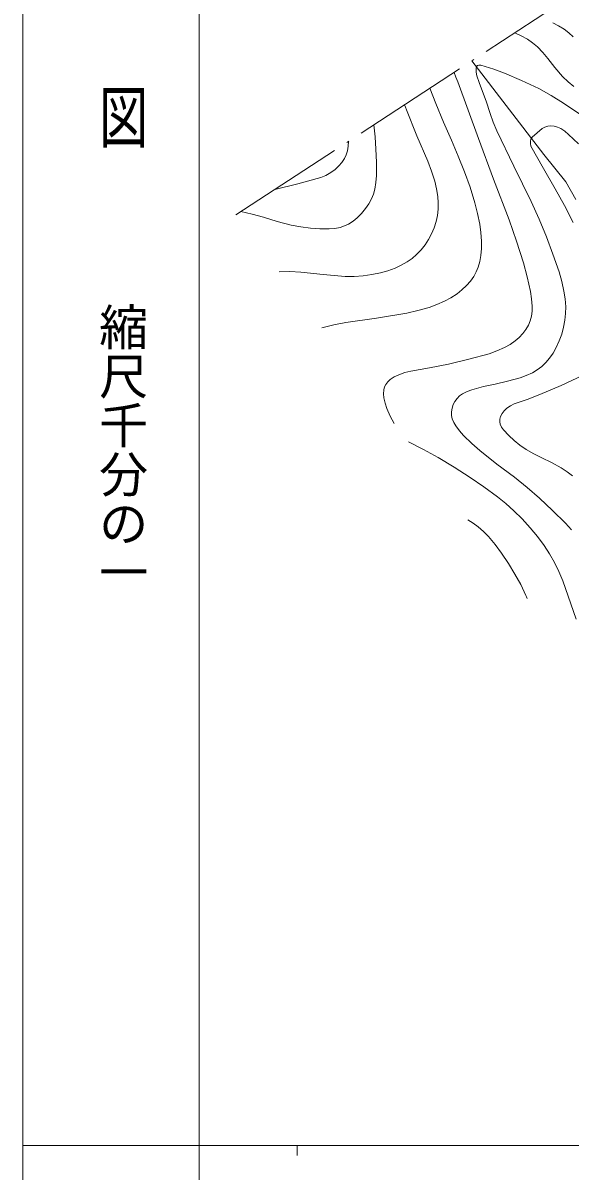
# Model space of a CAD drawing. Units: millimetres, scale not verified. Extents: x 61448 to 701448, y 5061 to 365061.
# Drawn here: x 61448 to 117280, y 187470 to 304585 of the extents above; entities that cross this region are included whole.
import ezdxf
from ezdxf.enums import TextEntityAlignment as Align

# ---------------------------------------------------------------- set-up
doc = ezdxf.new("R2010")
doc.units = ezdxf.units.MM
doc.header["$LTSCALE"] = 1000
doc.linetypes.add('LONG_DASHED_DOTTED', pattern=[15.25, 12, -1.5, 0.25, -1.5])
doc.layers.add('S-SUV', color=7, linetype='Continuous', lineweight=13)
doc.styles.add('@ＭＳ ゴシック', font='')
doc.styles.get('@ＭＳ ゴシック').set_extended_font_data('@MS Gothic')

msp = doc.modelspace()

# ---------------------------------------------------------------- linework, layer by layer
at = {"layer": 'S-SUV'}
for p, q in [((61448, 365061), (61448, 5061)), ((79448, 355061), (79448, 5061)), ((115532, 304595), (116112, 304301)), ((111637, 303587), (112296, 303286)), ((116112, 304301), (116664, 303953)), ((116664, 303953), (117145, 303580)), ((117145, 303580), (117586, 303162)), ((112296, 303286), (112928, 302929)), ((112928, 302929), (113461, 302558)), ((113461, 302558), (113963, 302133)), ((113963, 302133), (114509, 301568)), ((114509, 301568), (115017, 300953)), ((107259, 300729), (114613, 291177)), ((107707, 299983), (107744, 300134)), ((107710, 299566), (107707, 299983)), ((107744, 300134), (107830, 300240)), ((107830, 300240), (107973, 300281)), ((107973, 300281), (108166, 300265)), ((108166, 300265), (109496, 299859)), ((109496, 299859), (110596, 299466)), ((115017, 300953), (115740, 300030)), ((115740, 300030), (116517, 299137)), ((105630, 299071), (105445, 299546)), ((105814, 298595), (105630, 299071)), ((107772, 299177), (107710, 299566)), ((107989, 298509), (107772, 299177)), ((110596, 299466), (112342, 298715)), ((112342, 298715), (114081, 297902)), ((116517, 299137), (117076, 298594)), ((103279, 297154), (102987, 297941)), ((106899, 295704), (105814, 298595)), ((108260, 297872), (107989, 298509)), ((108735, 296602), (108260, 297872)), ((114081, 297902), (115349, 297182)), ((117076, 298594), (117674, 298098)), ((103578, 296369), (103279, 297154)), ((104349, 294481), (103578, 296369)), ((109141, 295348), (108735, 296602)), ((115349, 297182), (116596, 296405)), ((116596, 296405), (118376, 295217)), ((100486, 295983), (100386, 296244)), ((100582, 295732), (100486, 295983)), ((101649, 293086), (100582, 295732)), ((107927, 292793), (106899, 295704)), ((109445, 294462), (109141, 295348)), ((97380, 292957), (97248, 294196)), ((105175, 292617), (104349, 294481)), ((109807, 293596), (109445, 294462)), ((114440, 293804), (114713, 293959)), ((114713, 293959), (115006, 294057)), ((115006, 294057), (115324, 294087)), ((115324, 294087), (115658, 294056)), ((115658, 294056), (116014, 293960)), ((116014, 293960), (116354, 293806)), ((97475, 291717), (97380, 292957)), ((102769, 290471), (101649, 293086)), ((109463, 288635), (107927, 292793)), ((111541, 289972), (109807, 293596)), ((113292, 292738), (113413, 292925)), ((113413, 292925), (113909, 293389)), ((113909, 293389), (114440, 293804)), ((116354, 293806), (116762, 293536)), ((116762, 293536), (117135, 293216)), ((117135, 293216), (118148, 292245)), ((94567, 291540), (94647, 292019)), ((94647, 292019), (94673, 292515)), ((97532, 290371), (97475, 291717)), ((105879, 291009), (105175, 292617)), ((113230, 292533), (113292, 292738)), ((113230, 292278), (113230, 292533)), ((113293, 292011), (113230, 292278)), ((114559, 289732), (113293, 292011)), ((94004, 290360), (94260, 290749)), ((94260, 290749), (94442, 291135)), ((94442, 291135), (94567, 291540)), ((103146, 289471), (102769, 290471)), ((106525, 289382), (105879, 291009)), ((114613, 291177), (116849, 288366)), ((92362, 289040), (92871, 289327)), ((92871, 289327), (93302, 289640)), ((93302, 289640), (93694, 289999)), ((93694, 289999), (94004, 290360)), ((97529, 289018), (97532, 290371)), ((103466, 288450), (103146, 289471)), ((107074, 287820), (106525, 289382)), ((113329, 286375), (111541, 289972)), ((115776, 287661), (114559, 289732)), ((87142, 287600), (89493, 288175)), ((89493, 288175), (91831, 288809)), ((91831, 288809), (92362, 289040)), ((97359, 287647), (97474, 288327)), ((97474, 288327), (97529, 289018)), ((103652, 287680), (103466, 288450)), ((111057, 284496), (109463, 288635)), ((116849, 288366), (117871, 286577)), ((97018, 286631), (97217, 287128)), ((97217, 287128), (97359, 287647)), ((103779, 286899), (103652, 287680)), ((107570, 286225), (107074, 287820)), ((116710, 285968), (115776, 287661)), ((96416, 285643), (96744, 286124)), ((96744, 286124), (97018, 286631)), ((103829, 286239), (103779, 286899)), ((103819, 285578), (103829, 286239)), ((107851, 285142), (107570, 286225)), ((114121, 284587), (113329, 286375)), ((117592, 284243), (116710, 285968)), ((83685, 285344), (84841, 285088)), ((84841, 285088), (85986, 284773)), ((85986, 284773), (87400, 284331)), ((95133, 284364), (95557, 284708)), ((95557, 284708), (96006, 285152)), ((96006, 285152), (96416, 285643)), ((103609, 284325), (103743, 284943)), ((103743, 284943), (103819, 285578)), ((108071, 284056), (107851, 285142)), ((87400, 284331), (88819, 283951)), ((88819, 283951), (89794, 283778)), ((89794, 283778), (90798, 283661)), ((90798, 283661), (91742, 283589)), ((91742, 283589), (92698, 283578)), ((92698, 283578), (93269, 283627)), ((93269, 283627), (93825, 283735)), ((93825, 283735), (94259, 283875)), ((94259, 283875), (94678, 284075)), ((94678, 284075), (95133, 284364)), ((103153, 283085), (103408, 283691)), ((103408, 283691), (103609, 284325)), ((108189, 283194), (108071, 284056)), ((111819, 282317), (111057, 284496)), ((114861, 282767), (114121, 284587)), ((102487, 281962), (102843, 282503)), ((102843, 282503), (103153, 283085)), ((108247, 282321), (108189, 283194)), ((108241, 281593), (108247, 282321)), ((112522, 280126), (111819, 282317)), ((115539, 280985), (114861, 282767)), ((101626, 280978), (102078, 281450)), ((102078, 281450), (102487, 281962)), ((108175, 280868), (108241, 281593)), ((100049, 279866), (100649, 280211)), ((100649, 280211), (101156, 280571)), ((101156, 280571), (101626, 280978)), ((107897, 279677), (108065, 280264)), ((108065, 280264), (108175, 280868)), ((112903, 278676), (112522, 280126)), ((116158, 279190), (115539, 280985)), ((87593, 279213), (88700, 279224)), ((88700, 279224), (89815, 279174)), ((89815, 279174), (92069, 278914)), ((92069, 278914), (94338, 278713)), ((95256, 278720), (96173, 278786)), ((96173, 278786), (97056, 278910)), ((97056, 278910), (97934, 279094)), ((97934, 279094), (98689, 279307)), ((98689, 279307), (99422, 279576)), ((99422, 279576), (100049, 279866)), ((107445, 278723), (107699, 279187)), ((107699, 279187), (107897, 279677)), ((116438, 278213), (116158, 279190)), ((94338, 278713), (95256, 278720)), ((106253, 277353), (106730, 277806)), ((106730, 277806), (107112, 278247)), ((107112, 278247), (107445, 278723)), ((113230, 277199), (112903, 278676)), ((116656, 277236), (116438, 278213)), ((104481, 276202), (105126, 276549)), ((105126, 276549), (105744, 276952)), ((105744, 276952), (106253, 277353)), ((113360, 276439), (113230, 277199)), ((113429, 275688), (113360, 276439)), ((116776, 276436), (116656, 277236)), ((116835, 275639), (116776, 276436)), ((100623, 274980), (101762, 275244)), ((101762, 275244), (102894, 275568)), ((102894, 275568), (103693, 275855)), ((103693, 275855), (104481, 276202)), ((113419, 275179), (113429, 275688)), ((116825, 274942), (116835, 275639)), ((94382, 274046), (97513, 274484)), ((97513, 274484), (100623, 274980)), ((113030, 273769), (113218, 274214)), ((113218, 274214), (113350, 274685)), ((113350, 274685), (113419, 275179)), ((116623, 273542), (116756, 274260)), ((116756, 274260), (116825, 274942)), ((91955, 273471), (93162, 273788)), ((93162, 273788), (94382, 274046)), ((112097, 272508), (112469, 272905)), ((112469, 272905), (112775, 273320)), ((112775, 273320), (113030, 273769)), ((116432, 272843), (116623, 273542)), ((110591, 271482), (111154, 271795)), ((111154, 271795), (111685, 272157)), ((111685, 272157), (112097, 272508)), ((115876, 271485), (116183, 272155)), ((116183, 272155), (116432, 272843)), ((106949, 270282), (109022, 270849)), ((109022, 270849), (109815, 271136)), ((109815, 271136), (110591, 271482)), ((115178, 270377), (115548, 270908)), ((115548, 270908), (115876, 271485)), ((101034, 269075), (102940, 269393)), ((102940, 269393), (104867, 269775)), ((104867, 269775), (106949, 270282)), ((113928, 269205), (114397, 269557)), ((114397, 269557), (114807, 269945)), ((114807, 269945), (115178, 270377)), ((98678, 267981), (98933, 268207)), ((98933, 268207), (99345, 268472)), ((99345, 268472), (99791, 268686)), ((99791, 268686), (100412, 268912)), ((100412, 268912), (101034, 269075)), ((110891, 268031), (112173, 268375)), ((112173, 268375), (112817, 268615)), ((112817, 268615), (113433, 268907)), ((113433, 268907), (113928, 269205)), ((116373, 267619), (118559, 268626)), ((98246, 266755), (98272, 267159)), ((98272, 267159), (98346, 267453)), ((98346, 267453), (98475, 267721)), ((98475, 267721), (98678, 267981)), ((106773, 266987), (107262, 267161)), ((107262, 267161), (108450, 267489)), ((108450, 267489), (109627, 267752)), ((109627, 267752), (110891, 268031)), ((114196, 266682), (116373, 267619)), ((98280, 266348), (98246, 266755)), ((98399, 265785), (98280, 266348)), ((105358, 265653), (105525, 265986)), ((105525, 265986), (105747, 266292)), ((105747, 266292), (106012, 266550)), ((106012, 266550), (106313, 266761)), ((106313, 266761), (106773, 266987)), ((111578, 265716), (112900, 266172)), ((112900, 266172), (114196, 266682)), ((98569, 265263), (98399, 265785)), ((98921, 264471), (98569, 265263)), ((105184, 264914), (105241, 265288)), ((105192, 264555), (105184, 264914)), ((105241, 265288), (105358, 265653)), ((110198, 264444), (110347, 264732)), ((110347, 264732), (110572, 265029)), ((110572, 265029), (110844, 265288)), ((110844, 265288), (111194, 265527)), ((111194, 265527), (111578, 265716)), ((99324, 263711), (98921, 264471)), ((105259, 264219), (105192, 264555)), ((105407, 263834), (105259, 264219)), ((105609, 263475), (105407, 263834)), ((110105, 263906), (110115, 264156)), ((110153, 263675), (110105, 263906)), ((110115, 264156), (110198, 264444)), ((110300, 263364), (110153, 263675)), ((105989, 262970), (105609, 263475)), ((106415, 262504), (105989, 262970)), ((107241, 261689), (106415, 262504)), ((110504, 263076), (110300, 263364)), ((111024, 262497), (110504, 263076)), ((111564, 261985), (111024, 262497)), ((102317, 261089), (100782, 261857)), ((108067, 260957), (107241, 261689)), ((112163, 261503), (111564, 261985)), ((112788, 261076), (112163, 261503)), ((103823, 260268), (102317, 261089)), ((105462, 259271), (103823, 260268)), ((109810, 259581), (108067, 260957)), ((113570, 260627), (112788, 261076)), ((114394, 260225), (113570, 260627)), ((115400, 259741), (114394, 260225)), ((107072, 258221), (105462, 259271)), ((111610, 258236), (109810, 259581)), ((116371, 259207), (115400, 259741)), ((116970, 258812), (116371, 259207)), ((108487, 257262), (107072, 258221)), ((112902, 257200), (111610, 258236)), ((117528, 258372), (116970, 258812)), ((109866, 256254), (108487, 257262)), ((114154, 256119), (112902, 257200)), ((110723, 255565), (109866, 256254)), ((111541, 254832), (110723, 255565)), ((115506, 254866), (114154, 256119)), ((112393, 253987), (111541, 254832)), ((116821, 253564), (115506, 254866)), ((106833, 253884), (107377, 253569)), ((107377, 253569), (107899, 253197)), ((107899, 253197), (108438, 252726)), ((113203, 253098), (112393, 253987)), ((113944, 252201), (113203, 253098)), ((117434, 252870), (116821, 253564)), ((108438, 252726), (108949, 252199)), ((108949, 252199), (109643, 251367)), ((114632, 251274), (113944, 252201)), ((109643, 251367), (110292, 250494)), ((115188, 250430), (114632, 251274)), ((110292, 250494), (110996, 249451)), ((115692, 249557), (115188, 250430)), ((116144, 248634), (115692, 249557)), ((110996, 249451), (111653, 248370)), ((111653, 248370), (112242, 247296)), ((116541, 247687), (116144, 248634)), ((112242, 247296), (112783, 246183)), ((117902, 243750), (116541, 247687)), ((112783, 246183), (112851, 246028)), ((112851, 246028), (112919, 245872)), ((61448, 190061), (600448, 190061)), ((89448, 190061), (89448, 189061))]:
    msp.add_line(p, q, dxfattribs=at)
at = {"layer": 'S-SUV', "linetype": 'LONG_DASHED_DOTTED'}
msp.add_line((83185, 285017), (153643, 331002), dxfattribs=at)

# ---------------------------------------------------------------- texts
at = {"layer": 'S-SUV', "style": '@ＭＳ ゴシック', "width": 1.4}
msp.add_text('平  面  図', height=3666, rotation=270, dxfattribs=at).set_placement((68725, 326536), align=Align.BOTTOM_LEFT)
at = {"layer": 'S-SUV', "style": '@ＭＳ ゴシック'}
msp.add_text('縮尺千分の一', height=3666, rotation=270, dxfattribs=at).set_placement((68725, 276091), align=Align.BOTTOM_LEFT)

doc.saveas('drawing.dxf')
